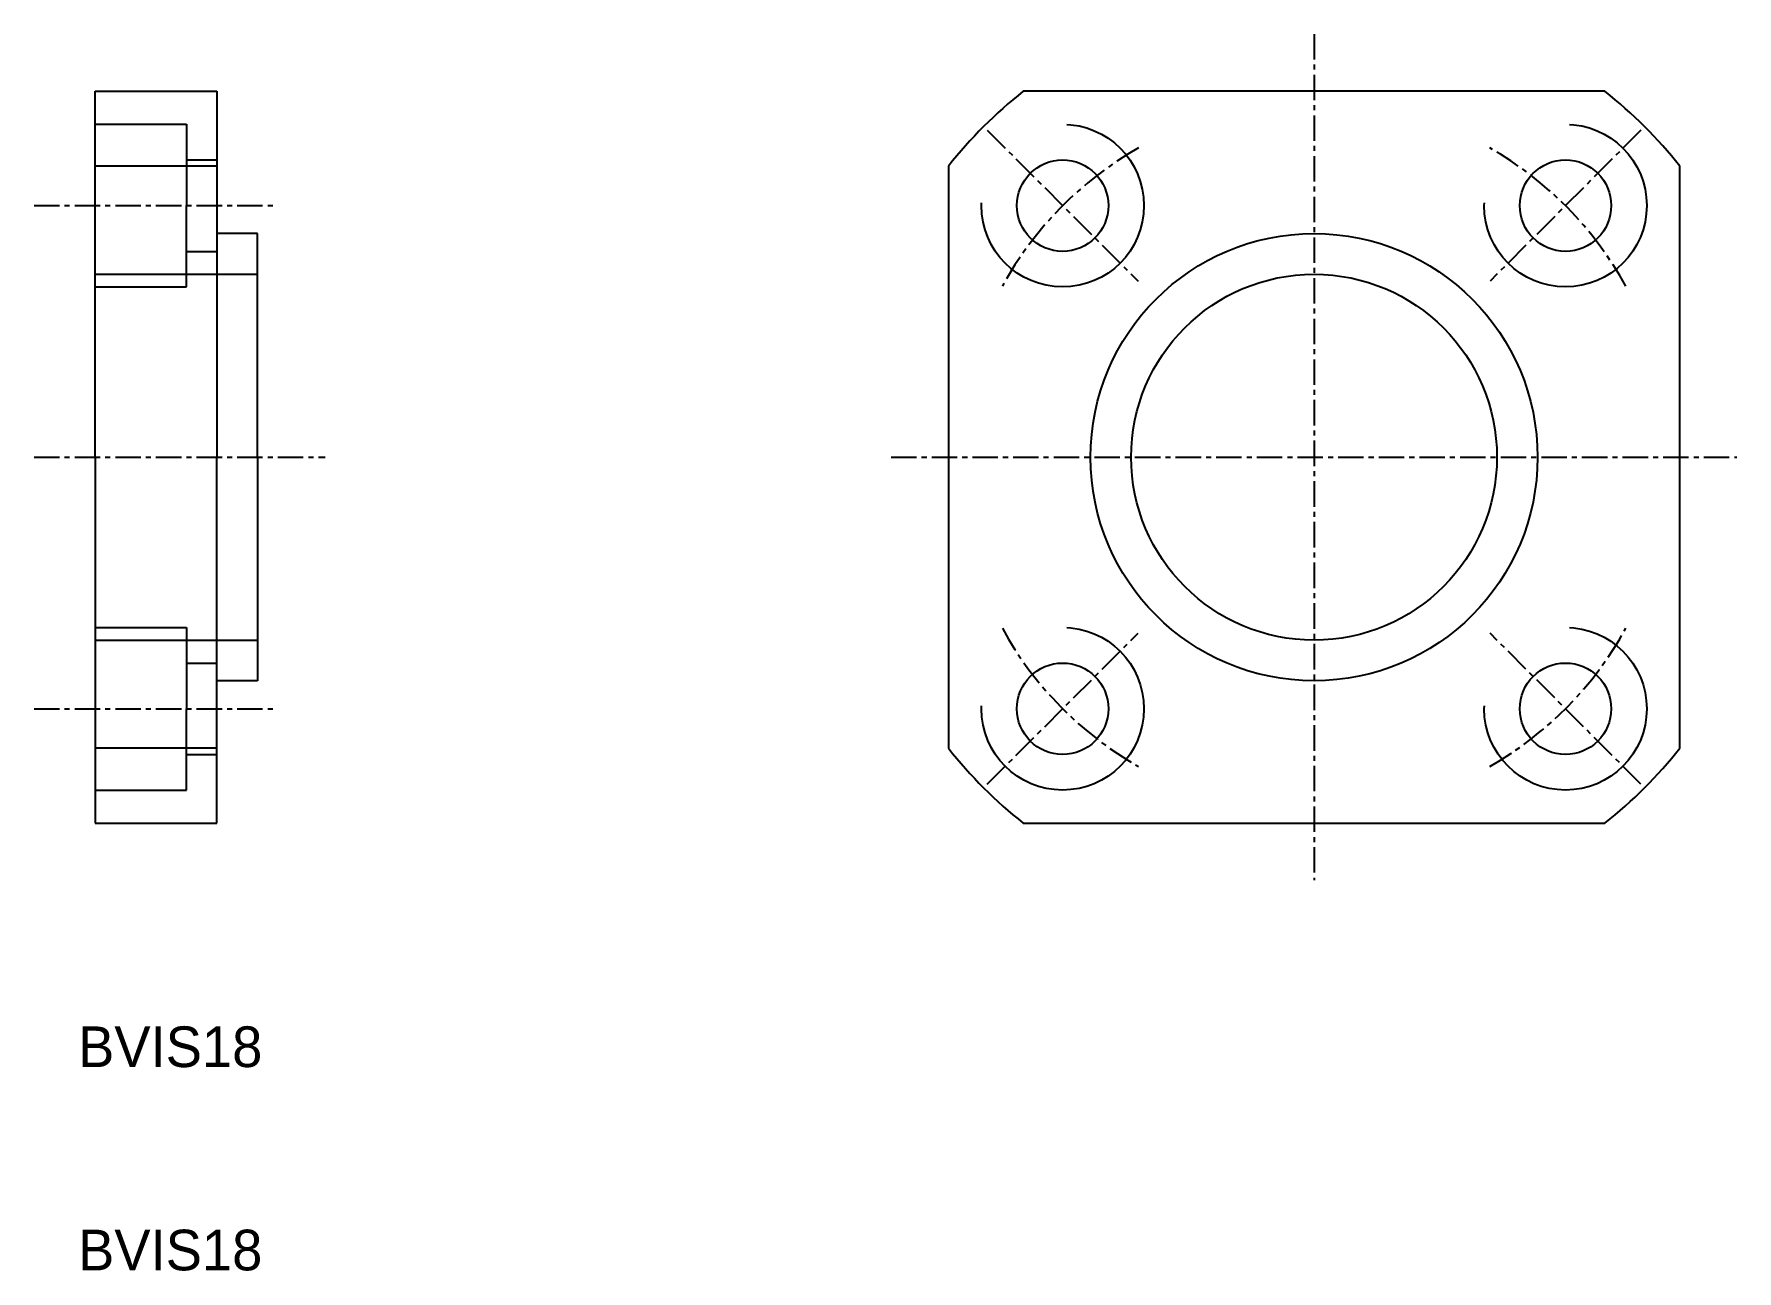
# Model space of a CAD drawing. Extents: x 139.5 to 223.3, y 89.5 to 150.4.
import ezdxf

# ---------------------------------------------------------------- set-up
doc = ezdxf.new("R2010")
doc.units = 0
doc.linetypes.add('CENTER', pattern=[2, 1.25, -0.25, 0.25, -0.25])
doc.linetypes.add('DASHED', pattern=[19.05, 12.7, -6.35])
doc.layers.get('0').update_dxf_attribs({"linetype": 'CONTINUOUS'})
doc.layers.add('CENTER', color=1, linetype='CENTER')

msp = doc.modelspace()

# ---------------------------------------------------------------- linework, layer by layer
for p, q in [((142.456, 129.558), (142.456, 147.558)), ((142.456, 147.558), (148.456, 147.558)), ((148.456, 147.558), (148.456, 129.558)), ((216.773, 147.558), (188.138, 147.558)), ((148.456, 143.876), (142.456, 143.876)), ((184.456, 143.876), (184.456, 115.241)), ((220.456, 115.241), (220.456, 143.876)), ((150.456, 140.558), (148.456, 140.558)), ((150.456, 129.558), (150.456, 140.558)), ((142.456, 129.558), (142.456, 111.558)), ((148.456, 111.558), (148.456, 129.558)), ((150.456, 129.558), (150.456, 118.558)), ((150.456, 118.558), (148.456, 118.558)), ((148.456, 115.241), (142.456, 115.241)), ((142.456, 111.558), (148.456, 111.558)), ((188.138, 111.558), (216.773, 111.558))]:
    msp.add_line(p, q)
at = {"color": 3, "linetype": 'DASHED'}
for p, q in [((142.456, 145.933), (146.956, 145.933)), ((146.956, 145.933), (146.956, 141.933)), ((146.956, 144.183), (148.456, 144.183)), ((146.956, 137.933), (146.956, 141.933)), ((146.956, 139.683), (148.456, 139.683)), ((142.456, 138.558), (150.456, 138.558)), ((142.456, 137.933), (146.956, 137.933)), ((142.456, 121.184), (146.956, 121.184)), ((146.956, 121.184), (146.956, 117.184)), ((142.456, 120.558), (150.456, 120.558)), ((146.956, 119.434), (148.456, 119.434)), ((146.956, 113.184), (146.956, 117.184)), ((146.956, 114.934), (148.456, 114.934)), ((142.456, 113.184), (146.956, 113.184))]:
    msp.add_line(p, q, dxfattribs=at)
for centre in [(190.081, 141.933), (214.83, 141.933), (190.081, 117.184), (214.83, 117.184)]:
    msp.add_circle(centre, 4, dxfattribs=at)
for centre, radius in [((190.081, 141.933), 2.25), ((214.83, 141.933), 2.25), ((202.456, 129.558), 11), ((202.456, 129.558), 9), ((190.081, 117.184), 2.25), ((214.83, 117.184), 2.25)]:
    msp.add_circle(centre, radius)
for start, end in [(128.49995, 141.50005), (38.49995, 51.50005), (218.49995, 231.50005), (308.49995, 321.50005)]:
    msp.add_arc((202.456, 129.558), 23, start, end)
at = {"layer": 'CENTER', "color": 1, "linetype": 'CENTER'}
for p, q in [((202.456, 150.372), (202.456, 108.745)), ((186.369, 145.645), (193.794, 138.221)), ((218.542, 145.645), (211.118, 138.221)), ((139.456, 141.933), (151.456, 141.933)), ((139.456, 129.558), (153.782, 129.558)), ((181.642, 129.558), (223.269, 129.558)), ((186.369, 113.472), (193.794, 120.896)), ((218.542, 113.472), (211.118, 120.896)), ((139.456, 117.184), (151.456, 117.184))]:
    msp.add_line(p, q, dxfattribs=at)
for start, end in [(119.60922, 151.25351), (28.74649, 60.39078), (208.74649, 240.39078), (299.60922, 331.25351)]:
    msp.add_arc((202.456, 129.558), 17.5, start, end, dxfattribs=at)

# ---------------------------------------------------------------- texts
for p in [(141.623, 99.558), (141.623, 89.558)]:
    msp.add_text('BVIS18', height=2).set_placement(p)

doc.saveas('drawing.dxf')
